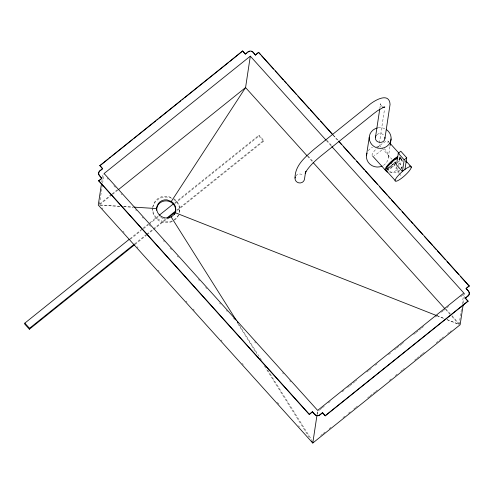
<?xml version="1.0" encoding="UTF-8"?>
<svg xmlns="http://www.w3.org/2000/svg" width="494" height="494" viewBox="0 0 494 494"><rect width="100%" height="100%" fill="white"/><g stroke="black" fill="none" stroke-linecap="round" stroke-linejoin="round"><path stroke-width="0.37" stroke-dasharray="2.47 1.85" d="M101.764 181.891L103.005 173.672M99.473 204.183L102.184 186.232M102.641 183.237L104.111 173.518M179.668 211.062L179.767 210.432M174.833 203.547L258.905 136.066L259.047 135.134L263.716 140.315L263.574 141.247L176.5 211.142M317.08 414.139L317.642 410.403M317.08 414.645L317.531 411.656L319.334 410.205M379.867 108.297L380.553 103.783L380.627 104.969L380.405 103.864L380.806 105.012L382.43 106.79M384.307 110.693L379.12 145.02L391.884 159.185M388.265 157.617L389.964 146.409M399.362 172.085L395.997 168.349L396.515 164.922M398.621 165.644L399.918 157.061M446.909 319.643L459.105 324.441L461.705 307.249M462.156 304.261L463.625 294.541M463.409 303.1L464.879 293.387L463.076 294.832M152.831 207.184L153.418 204.491A13.517 13.029 30.5 0 1 163.693 196.235L167.225 196.192L171.986 197.748M393.99 163.094L393.669 163.983L387.932 168.318M402.598 161.557L400.541 157.463A9.053 1.964 -42 0 1 400.671 158.031L400.331 158.975A9.053 1.964 -42 0 1 396.904 163.316M178.408 214.939L177.451 216.73L174.092 219.805M401.424 168.127L402.104 166.879M401.221 168.695L402.202 166.935M399.899 170.232C396.379 173.53 390.34 173.178 387.123 169.615A9.053 1.964 -42 0 0 395.212 164.934M99.461 204.096L111.49 194.438M112.095 193.957L117.504 189.61M111.996 194.79L99.356 204.93L120.783 206.294M112.595 194.309L118.01 189.962M129.934 238.763L142.544 228.642M143.143 228.16L149.151 223.344M149.75 222.856L158.759 215.631M174.975 202.614L259.047 135.134M130.391 239.22L141.204 230.544M143.606 228.611L148.41 224.758M149.009 224.276L159.216 216.082M134.603 243.943L146.014 234.786M146.613 234.304L166.435 218.397M176.642 210.203L263.716 140.315M135.066 244.4L146.471 235.243M147.076 234.755L153.078 229.938M153.677 229.457L167.491 218.373M400.683 158.08L398.306 159.988L400.683 158.08L402.11 160.34L400.671 158.031M395.997 168.349L397.003 167.54M319.933 409.724L321.742 408.279M322.341 407.797L324.749 405.864M328.356 402.968L330.159 401.517M342.188 391.866L343.991 390.414M347.603 387.518L349.406 386.073M350.005 385.586L352.413 383.659M353.012 383.177L354.822 381.726M355.421 381.245L356.625 380.281M366.844 372.075L368.654 370.624M369.253 370.142L371.661 368.209M375.267 365.313L377.07 363.868M388.5 354.692L390.902 352.765M394.515 349.863L396.318 348.418M396.917 347.937L399.325 346.004M399.924 345.522L401.727 344.071M402.332 343.589L403.536 342.626M413.756 334.419L415.565 332.968M416.164 332.487L418.572 330.554M419.171 330.072L420.974 328.627M421.58 328.146L423.982 326.213M435.412 317.043L437.814 315.11M441.426 312.214L443.229 310.763M443.828 310.281L446.236 308.349M446.835 307.867L448.638 306.422M460.667 296.764L462.477 295.319M320.717 435.517L322.526 434.065M323.125 433.584L325.534 431.651M329.14 428.755L330.949 427.304M342.978 417.646L344.787 416.201M348.394 413.299L350.203 411.854M353.809 408.952L355.618 407.507M356.217 407.025L357.421 406.056M367.647 397.849L369.456 396.398M370.055 395.916L372.464 393.984M373.063 393.502L374.872 392.051M375.471 391.569L377.879 389.636M389.309 380.46L391.717 378.528M395.324 375.631L397.133 374.18M400.739 371.284L402.548 369.839M403.147 369.351L404.351 368.388M414.577 360.175L416.386 358.73M416.985 358.249L419.394 356.316M419.993 355.834L421.802 354.383M422.401 353.902L424.809 351.969M436.239 342.793L438.647 340.86M439.246 340.378L441.056 338.927M441.655 338.446L444.063 336.513M447.675 333.617L449.478 332.166M450.077 331.684L451.281 330.721M377.039 134.584C379.133 132.867 382.634 133.306 384.11 135.609M172.14 220.954L168.787 221.831L165.262 221.862A13.548 12.294 19.3 0 1 152.893 211.173L152.726 208.554M123.84 206.486L133.022 207.072M99.794 205.158L120.505 206.486M123.574 206.683L132.781 207.276M436.869 315.691L444.038 318.513M437.159 315.759L444.341 318.574M447.212 319.704L458.698 324.212M388.074 141.148L389.081 142.266M399.035 162.897L401.993 166.175M394.428 162.007L395.96 163.705M389.883 172.437A11.232 5.162 -32.2 0 0 396.416 170.498L398.812 173.153M399.288 173.684L401.684 176.339M333.487 135.325L337.618 139.907M332.931 134.998L337.581 140.154M326.676 140.068L331.832 145.792M326.651 140.846L331.295 145.996M308.009 156.011L313.165 161.729M445.693 308.756L451.368 315.048M451.88 315.617L459.618 324.2M307.459 156.234L312.622 161.958M445.693 309.565L449.818 314.141M451.88 316.432L459.105 324.441M258.905 136.066L263.574 141.247M107.13 178.248L108.161 179.396M113.836 185.688L115.386 187.405M121.055 193.697L122.086 194.84M135.492 209.715L136.523 210.858M142.198 217.15L143.229 218.292M149.416 225.159L150.448 226.301M163.341 240.603L164.372 241.751M170.047 248.044L171.591 249.76M177.266 256.053L178.297 257.195M198.409 279.505L199.44 280.654M205.628 287.514L206.659 288.663M219.552 302.964L220.583 304.106M226.252 310.399L227.283 311.541M233.477 318.408L234.508 319.55M254.62 341.86L255.651 343.009M282.463 372.754L283.494 373.896M289.682 380.763L290.713 381.905M101.937 207.795L102.968 208.937M123.086 231.248L124.118 232.396M137.011 246.697L138.042 247.84M158.16 270.156L159.192 271.299M186.01 301.05L187.041 302.192M193.234 309.059L194.266 310.207M221.084 339.952L222.115 341.101M242.233 363.411L243.264 364.553M277.307 402.32L279.369 404.605M298.456 425.772L299.488 426.921M239.343 325.108L261.53 360.305M267.692 370.086L312.072 440.487M237.812 323.57L256.658 353.599M264.444 366.005L309.096 437.165M402.005 158.66A11.232 3.964 -58.2 0 1 398.893 166.929M398.108 168.17A11.232 3.964 -58.2 0 1 396.416 170.498M398.948 157.58A9.053 1.964 -42 0 1 399.955 157.308M376.971 148.126A10.72 2.322 -42 0 1 386.364 141.216A10.72 2.322 -42 0 1 386.907 144.421M381.769 149.991A10.72 2.322 -42 0 1 374.069 155.4M372.186 155.536A10.72 2.322 -42 0 1 376.49 148.608M400.659 157.901A10.72 2.322 -42 0 1 398.596 160.68M395.867 163.545A10.72 2.322 -42 0 1 387.148 169.905M399.918 156.777A9.053 1.964 -42 0 1 398.189 160.507M395.873 163.032A9.053 1.964 -42 0 1 387.086 169.078M402.079 167.151A9.053 8.559 7.8 0 1 401.307 168.448M295.857 175.858A4.761 4.495 8.6 0 1 303.396 175.611M384.066 148.632A10.954 10.343 8.6 0 1 382.128 166.089M368.296 150.744A10.954 10.343 8.6 0 1 372.575 147.305M376.706 146.354A10.954 10.343 8.6 0 1 380.936 146.971M378.114 127.816A10.954 10.343 8.6 0 1 385.079 128.841M178.704 214.958A13.61 12.85 8.6 0 1 172.672 221.287M172.042 221.584A13.61 12.85 8.6 0 1 152.547 208.771M152.726 207.437A13.61 12.85 8.6 0 1 173.141 199.02M173.734 199.391A13.61 12.85 8.6 0 1 178.952 214.34M173.839 198.718A13.61 12.974 3.4 0 1 179.044 213.748M169.127 218.564A9.59 9.046 8.6 0 1 163.57 218.607M162.971 218.422A9.59 9.046 8.6 0 1 160.735 217.329M387.358 168.75L386.993 169.047L389.173 170.757L387.024 169.047L387.358 168.75M395.929 161.896L387 169.022L395.922 161.89"/><path stroke-width="0.74" d="M411.267 167.38L409.792 165.774M129.335 239.244L24.842 323.119L24.7 324.052L29.368 329.232L134.461 244.882M29.368 329.232L29.51 328.3L134.004 244.431M100.399 170.566L102.573 168.825L99.893 165.558L242.671 50.956L245.388 53.97L248.105 51.796A3.594 3.39 8.6 0 1 253.163 52.222L255.478 55.075L253.126 52.469A3.594 3.39 8.6 0 0 251.137 51.333M99.893 170.751L99.856 170.998A3.594 3.39 8.6 0 0 99.492 175.784L101.844 178.39L99.529 175.537A3.594 3.39 8.6 0 1 99.893 170.751L102.61 168.578L99.893 165.558M312.412 411.984L314.758 414.59A3.594 3.39 8.6 0 0 319.822 415.016L322.533 412.842L325.25 415.855L322.57 412.595L319.859 414.769A3.594 3.39 8.6 0 1 314.795 414.343L312.449 411.737L309.269 414.503L98.701 180.909L101.881 178.143M101.536 183.385L98.263 205.059L312.782 443.044L460.13 324.774L463.187 304.594M229.438 61.799L242.671 50.956M248.105 51.796L248.068 52.043A3.594 3.39 8.6 0 1 249.736 51.302M326.139 140.271L250.316 56.162L245.567 87.58L171.288 201.478L166.953 199.854A9.54 9.195 30.5 0 0 156.709 208.073L156.87 210.407A9.54 8.657 19.2 0 0 165.57 217.928C169.652 218.459 173.814 216.1 175.277 212.222A9.584 9.139 3.4 0 0 171.609 201.632L171.288 201.478M255.478 55.075L258.652 52.308L332.975 134.751M295.035 178.044C294.862 165.348 305.564 156.722 314.233 149.139L367.956 106.019C372.649 101.461 389.186 90.896 390.069 104.376L384.925 138.382C384.591 144.18 374.921 143.458 375.428 137.647L379.756 109.05M309.269 414.503L312.449 411.737M316.963 415.392L312.782 443.044L311.553 441.086M366.437 155.777L369.265 137.091M390.075 145.662L391.094 138.938M398.281 153.251L396.515 164.922L402.431 171.48L404.197 159.815L406.716 157.79L400.801 151.226L398.281 153.251L404.197 159.815M404.95 169.461L406.716 157.79M325.25 415.855L468.034 301.254L465.317 298.234L468.065 295.813A3.594 3.39 8.6 0 0 468.429 291.028L466.083 288.422L469.22 285.903L338.649 141.049M468.429 291.028L466.046 288.669L469.22 285.903M465.317 298.234L468.065 295.813M468.034 301.254L465.354 297.987M375.434 137.628L375.681 136.486M384.925 138.419L384.851 137.239M375.953 135.961L376.218 135.455M99.856 165.805L108.254 159.068M109.452 158.105L110.65 157.141M111.854 156.178L132.849 139.32M134.047 138.363L155.647 121.024M156.845 120.061L158.049 119.097M159.247 118.134L180.841 100.801M182.045 99.837L183.243 98.874M184.441 97.911L228.234 62.763M246.981 52.914L245.351 54.217L242.634 51.203M250.316 56.162L104.111 173.518L317.642 410.403L463.854 293.047L331.814 146.57M255.515 54.828L258.652 52.308M98.701 180.909L101.319 178.809M118.609 189.48L245.567 87.58L306.947 155.666M159.358 215.149L173.771 203.577M167.034 217.916L175.438 211.166M168.09 217.885L175.901 211.623M325.287 415.608L468.071 301.007M383.819 107.124L377.54 110.73L373.748 113.583L320.26 156.512C314.697 161.192 309.17 166.2 305.434 172.517L305.965 171.597L305.243 173.567L305.496 172.443L304.52 178.908A4.761 4.495 8.6 0 1 298.784 182.86A4.761 4.495 8.6 0 1 295.295 176.895M382.85 107.55L384.838 107.031L383.671 107.173M133.788 207.122L156.74 208.579M175.055 212.642L436.153 315.407M397.682 157.648A10.72 2.322 -42 0 0 385.734 170.035L395.077 180.396M390.087 143.377L399.14 153.424M405.71 160.711L411.119 166.706M405.87 161.421L406.852 162.507M372.686 156.092L385.264 170.041M258.615 52.555L260.678 54.846M261.715 55.989L273.583 69.16M275.133 70.877L283.389 80.034M284.421 81.183L286.483 83.474M287.52 84.616L296.289 94.348M297.839 96.064L309.195 108.661M310.226 109.81L319.001 119.542M320.55 121.258L331.9 133.855M338.612 141.296L341.706 144.73M343.256 146.452L354.612 159.043M356.674 161.334L364.418 169.924M365.449 171.072L377.317 184.237M379.386 186.528L387.123 195.118M388.154 196.26L390.223 198.551M391.254 199.7L400.029 209.431M402.091 211.722L409.835 220.305M410.866 221.454L412.928 223.745M413.96 224.887L422.734 234.619M424.284 236.342L432.54 245.499M433.571 246.642L436.153 249.507M437.184 250.656L445.446 259.813M446.99 261.53L458.864 274.701M460.414 276.418L469.183 286.149M313.134 162.526L444.662 308.423M98.738 180.662L309.306 414.256M24.842 323.119L29.51 328.3M171.128 216.891L236.465 320.544M237.287 321.847L238.108 323.15M387.463 172.097A11.232 5.162 -32.2 0 1 385.734 170.035M390.76 163.767A9.053 1.964 -42 0 1 392.014 162.545M395.984 159.296A9.053 1.964 -42 0 1 397.083 158.568M385.956 170.226A10.72 2.322 -42 0 1 387.815 165.015A10.72 2.322 -42 0 1 397.664 156.592M386.499 168.923A9.053 1.964 -42 0 1 389.365 163.885A9.053 1.964 -42 0 1 396.972 157.567M382.128 166.089A10.954 10.343 8.6 0 1 370.08 164.317A10.954 10.343 8.6 0 1 367.011 153.14M386.314 129.545A10.954 10.343 8.6 0 1 387.518 145.816A10.954 10.343 8.6 0 1 370.549 142.778A10.954 10.343 8.6 0 1 377.416 127.952M175.154 213.031A9.59 9.046 8.6 0 1 174.37 214.631M156.549 210.296A9.59 9.046 8.6 0 1 167.114 200.922A9.59 9.046 8.6 0 1 175.339 212.469M469.084 292.436A3.594 3.39 8.6 0 1 468.028 296.06M468.676 291.633A3.594 3.39 8.6 0 1 468.911 292.022M403.647 170.442L401.536 172.252A10.72 2.322 -42 0 0 396.268 181.23A10.72 2.322 -42 0 0 409.532 170.541A10.72 2.322 -42 0 0 405.722 168.874L403.647 170.442"/></g></svg>
